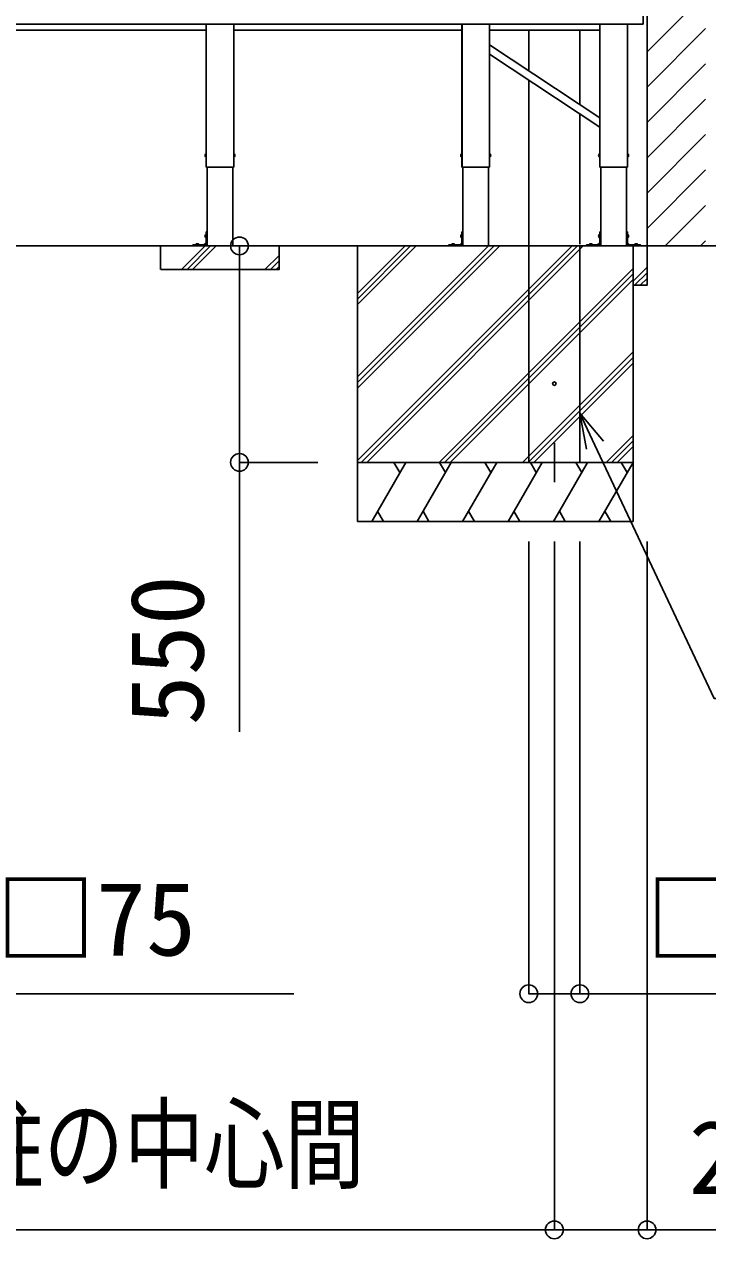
# Model space of a CAD drawing. Units: millimetres, scale not verified. Extents: x -13125 to 13125, y -19500 to 19405.
# Drawn here: x 1571 to 3307, y -1573 to 1513 of the extents above; entities that cross this region are included whole.
import ezdxf
from ezdxf.enums import TextEntityAlignment as Align

# ---------------------------------------------------------------- set-up
doc = ezdxf.new("R2010")
doc.units = ezdxf.units.MM
doc.header["$LTSCALE"] = 100
for name, color, linetype in [('0-3_YKK_12', 2, 'Continuous'), ('0-4_YKK_A1', 4, 'Continuous'), ('0-5_YKK_D', 6, 'Continuous')]:
    doc.layers.add(name, color=color, linetype=linetype)
doc.styles.add('ＭＳ ゴシック', font='')
doc.styles.get('ＭＳ ゴシック').set_extended_font_data('MS Gothic')

msp = doc.modelspace()

# ---------------------------------------------------------------- linework, layer by layer
at = {"layer": '0-3_YKK_12'}
msp.add_line((2917.6, 449.9), (2917.6, 349.9), dxfattribs=at)
at = {"layer": '0-4_YKK_A1'}
for p, q in [((3153.1, 4765.4), (3153.1, 949.8)), ((3153.1, 1442.8), (3302.1, 1591.8)), ((463.6, 1512.9), (3143.1, 1512.9)), ((2753.1, 1512.9), (2753.1, 1475.5)), ((3103.1, 1512.9), (3103.1, 1149.9)), ((3103.1, 1512.9), (3103.1, 1149.9)), ((2033, 1497.9), (1253.1, 1497.9)), ((2683, 1497.9), (2103.1, 1497.9)), ((3033, 1497.9), (2753.1, 1497.9)), ((2852.6, 1497.9), (2852.6, 1394.8)), ((2982.6, 1497.9), (2982.6, 1308.6)), ((3153.1, 1353), (3302.1, 1502)), ((2753.1, 1460.7), (3033, 1275.2)), ((2753.1, 1453.8), (2753.1, 1149.9)), ((2753.1, 1436.7), (3033, 1251.2)), ((3153.1, 1263.2), (3302.1, 1412.2)), ((2852.6, 1370.8), (2852.6, 949.9)), ((3153.1, 1173.4), (3302.1, 1322.4)), ((2982.6, 1284.6), (2982.6, 954.6)), ((3153.1, 1083.6), (3302.1, 1232.6)), ((2032.6, 1183.9), (2031.8, 1183.8)), ((2032.6, 1175.9), (2031.8, 1176.1)), ((2032.6, 1183.9), (2032.6, 1175.9)), ((2032.6, 1183.9), (2033.1, 1183.9)), ((2032.6, 1175.9), (2033.1, 1176)), ((2033.1, 1183.9), (2033.1, 1176)), ((2103.1, 1176), (2103.1, 1183.9)), ((2103.6, 1183.9), (2103.1, 1183.9)), ((2103.6, 1175.9), (2103.1, 1176)), ((2103.6, 1183.9), (2104.4, 1183.8)), ((2103.6, 1175.9), (2103.6, 1183.9)), ((2103.6, 1175.9), (2104.4, 1176.1)), ((2682.6, 1183.9), (2681.8, 1183.8)), ((2682.6, 1175.9), (2681.8, 1176.1)), ((2682.6, 1183.9), (2682.6, 1175.9)), ((2682.6, 1183.9), (2683.1, 1183.9)), ((2682.6, 1175.9), (2683.1, 1176)), ((2683.1, 1183.9), (2683.1, 1176)), ((2753.1, 1176), (2753.1, 1183.9)), ((2753.6, 1183.9), (2753.1, 1183.9)), ((2753.6, 1175.9), (2753.1, 1176)), ((2753.6, 1183.9), (2754.4, 1183.8)), ((2753.6, 1175.9), (2753.6, 1183.9)), ((2753.6, 1175.9), (2754.4, 1176.1)), ((3032.6, 1183.9), (3031.8, 1183.8)), ((3032.6, 1175.9), (3031.8, 1176.1)), ((3032.6, 1183.9), (3032.6, 1175.9)), ((3032.6, 1183.9), (3033.1, 1183.9)), ((3032.6, 1175.9), (3033.1, 1176)), ((3033.1, 1184.1), (3033.1, 1149.9)), ((3033.1, 1183.9), (3033.1, 1176)), ((3103.1, 1176), (3103.1, 1183.9)), ((3103.6, 1183.9), (3103.1, 1183.9)), ((3103.6, 1175.9), (3103.1, 1176)), ((3103.6, 1183.9), (3104.4, 1183.8)), ((3103.6, 1175.9), (3103.6, 1183.9)), ((3103.6, 1175.9), (3104.4, 1176.1)), ((2033, 1149.9), (2103.1, 1149.9)), ((2035.4, 1149.9), (2035.4, 949.9)), ((2100.7, 1149.9), (2100.7, 949.9)), ((2683, 1149.9), (2753.1, 1149.9)), ((2685.4, 1149.9), (2685.4, 949.9)), ((2750.7, 1149.9), (2750.7, 949.9)), ((3033, 1149.9), (3103.1, 1149.9)), ((3035.4, 1149.9), (3035.4, 949.9)), ((3100.7, 1149.9), (3100.7, 949.9)), ((3153.1, 993.8), (3302.1, 1142.8)), ((3199, 949.9), (3302.1, 1053)), ((2032.9, 958.1), (2027.3, 952.4)), ((2032.4, 978.9), (2031.6, 978.8)), ((2032.4, 970.9), (2031.6, 971.1)), ((2032.4, 978.9), (2032.4, 970.9)), ((2032.4, 978.9), (2032.9, 978.9)), ((2032.4, 970.9), (2032.9, 971)), ((2032.9, 985.9), (2035.4, 985.9)), ((2032.9, 981.5), (2032.9, 985.9)), ((2032.9, 980.1), (2032.9, 981.5)), ((2032.9, 952.9), (2032.9, 980.1)), ((2032.9, 978.9), (2032.9, 971)), ((2035.4, 985.9), (2035.4, 981.5)), ((2035.4, 981.5), (2035.4, 980.1)), ((2035.4, 952.9), (2035.4, 980.1)), ((2682.9, 958.1), (2677.3, 952.4)), ((2682.4, 978.9), (2681.6, 978.8)), ((2682.4, 970.9), (2681.6, 971.1)), ((2682.4, 978.9), (2682.4, 970.9)), ((2682.4, 978.9), (2682.9, 978.9)), ((2682.4, 970.9), (2682.9, 971)), ((2682.9, 985.9), (2685.4, 985.9)), ((2682.9, 981.5), (2682.9, 985.9)), ((2682.9, 980.1), (2682.9, 981.5)), ((2682.9, 952.9), (2682.9, 980.1)), ((2682.9, 978.9), (2682.9, 971)), ((2685.4, 985.9), (2685.4, 981.5)), ((2685.4, 981.5), (2685.4, 980.1)), ((2685.4, 952.9), (2685.4, 980.1)), ((3032.9, 958.1), (3027.3, 952.4)), ((3032.4, 978.9), (3031.6, 978.8)), ((3032.4, 970.9), (3031.6, 971.1)), ((3032.4, 978.9), (3032.4, 970.9)), ((3032.4, 978.9), (3032.9, 978.9)), ((3032.4, 970.9), (3032.9, 971)), ((3032.9, 985.9), (3035.4, 985.9)), ((3032.9, 981.5), (3032.9, 985.9)), ((3032.9, 980.1), (3032.9, 981.5)), ((3032.9, 952.9), (3032.9, 980.1)), ((3032.9, 978.9), (3032.9, 971)), ((3035.4, 985.9), (3035.4, 981.5)), ((3035.4, 981.5), (3035.4, 980.1)), ((3035.4, 952.9), (3035.4, 980.1)), ((3103.2, 985.9), (3100.7, 985.9)), ((3100.7, 985.9), (3100.7, 981.5)), ((3100.7, 981.5), (3100.7, 980.1)), ((3100.7, 952.9), (3100.7, 980.1)), ((3103.2, 981.5), (3103.2, 985.9)), ((3103.2, 980.1), (3103.2, 981.5)), ((3103.2, 952.9), (3103.2, 980.1)), ((3103.2, 971), (3103.2, 978.9)), ((3103.7, 978.9), (3103.2, 978.9)), ((3103.7, 970.9), (3103.2, 971)), ((3103.2, 958.1), (3108.8, 952.4)), ((3103.7, 978.9), (3104.5, 978.8)), ((3103.7, 970.9), (3103.7, 978.9)), ((3103.7, 970.9), (3104.5, 971.1)), ((3288.8, 949.9), (3302.1, 963.2)), ((3353.1, 949.9), (-420.8, 949.9)), ((1917.3, 949.9), (1917.3, 889.9)), ((1970.1, 889.9), (2030.1, 949.9)), ((1984.3, 889.9), (2044.3, 949.9)), ((1998.4, 889.9), (2058.4, 949.9)), ((2003.8, 949.9), (1999.4, 949.9)), ((2003.8, 952.4), (2005.2, 952.4)), ((2005.2, 949.9), (2003.8, 949.9)), ((2005.2, 952.4), (2016.5, 952.4)), ((2005.2, 949.9), (2016.5, 949.9)), ((2006.4, 953.4), (2006.4, 952.9)), ((2006.4, 952.9), (2014.4, 952.9)), ((2006.9, 952.4), (2013.9, 952.4)), ((2014.4, 953.4), (2014.4, 952.9)), ((2016.5, 949.9), (2016.5, 952.4)), ((2018.3, 952.4), (2016.5, 952.4)), ((2016.5, 949.9), (2018.3, 949.9)), ((2018.3, 949.9), (2032.4, 949.9)), ((2035.4, 949.9), (2100.7, 949.9)), ((2182.3, 889.9), (2218.1, 925.7)), ((2417.6, 399.9), (2417.6, 949.9)), ((2417.6, 949.9), (2417.6, 889.9)), ((2417.6, 949.9), (2417.6, 889.9)), ((2417.6, 829.2), (2538.4, 949.9)), ((2417.6, 617), (2750.5, 949.9)), ((2417.6, 404.9), (2962.6, 949.9)), ((2417.6, 815), (2552.5, 949.9)), ((2417.6, 602.9), (2764.6, 949.9)), ((2417.6, 800.9), (2566.6, 949.9)), ((2417.6, 588.7), (2778.8, 949.9)), ((2426.8, 399.9), (2976.8, 949.9)), ((2440.9, 399.9), (2990.9, 949.9)), ((2653.8, 949.9), (2649.4, 949.9)), ((2653.8, 952.4), (2655.2, 952.4)), ((2655.2, 949.9), (2653.8, 949.9)), ((2655.2, 952.4), (2666.5, 952.4)), ((2655.2, 949.9), (2666.5, 949.9)), ((2656.4, 953.4), (2656.4, 952.9)), ((2656.4, 952.9), (2664.4, 952.9)), ((2656.9, 952.4), (2663.9, 952.4)), ((2664.4, 953.4), (2664.4, 952.9)), ((2666.5, 949.9), (2666.5, 952.4)), ((2668.3, 952.4), (2666.5, 952.4)), ((2666.5, 949.9), (2668.3, 949.9)), ((2668.3, 949.9), (2682.4, 949.9)), ((2685.4, 949.9), (2750.7, 949.9)), ((2852.6, 949.9), (2852.6, 399.9)), ((2982.6, 949.9), (2982.6, 399.9)), ((3003.8, 949.9), (2999.4, 949.9)), ((3003.8, 952.4), (3005.2, 952.4)), ((3005.2, 949.9), (3003.8, 949.9)), ((3005.2, 952.4), (3016.5, 952.4)), ((3005.2, 949.9), (3016.5, 949.9)), ((3006.4, 953.4), (3006.4, 952.9)), ((3006.4, 952.9), (3014.4, 952.9)), ((3006.9, 952.4), (3013.9, 952.4)), ((3014.4, 953.4), (3014.4, 952.9)), ((3016.5, 949.9), (3016.5, 952.4)), ((3018.3, 952.4), (3016.5, 952.4)), ((3016.5, 949.9), (3018.3, 949.9)), ((3018.3, 949.9), (3032.4, 949.9)), ((3035.4, 949.9), (3100.7, 949.9)), ((3117.8, 949.9), (3103.7, 949.9)), ((3117.6, 399.9), (3117.6, 949.9)), ((3117.6, 949.9), (3117.6, 849.9)), ((3117.8, 952.4), (3119.6, 952.4)), ((3119.6, 949.9), (3117.8, 949.9)), ((3119.6, 949.9), (3119.6, 952.4)), ((3130.9, 952.4), (3119.6, 952.4)), ((3130.9, 949.9), (3119.6, 949.9)), ((3121.7, 953.4), (3121.7, 952.9)), ((3121.7, 952.9), (3129.7, 952.9)), ((3122.2, 952.4), (3129.2, 952.4)), ((3129.7, 953.4), (3129.7, 952.9)), ((3132.3, 952.4), (3130.9, 952.4)), ((3130.9, 949.9), (3132.3, 949.9)), ((3132.3, 949.9), (3136.7, 949.9)), ((2196.4, 889.9), (2218.1, 911.6)), ((2210.5, 889.9), (2218.1, 897.5)), ((3117.6, 860.2), (3153.1, 895.7)), ((2624.8, 399.9), (3117.6, 892.8)), ((2638.9, 399.9), (3117.6, 878.6)), ((2653, 399.9), (3117.6, 864.5)), ((3121.4, 849.9), (3153.1, 881.6)), ((3135.5, 849.9), (3153.1, 867.5)), ((2836.9, 399.9), (3117.6, 680.6)), ((2851, 399.9), (3117.6, 666.5)), ((2865.2, 399.9), (3117.6, 652.3)), ((3049, 399.9), (3117.6, 468.5)), ((3063.2, 399.9), (3117.6, 454.4)), ((3077.3, 399.9), (3117.6, 440.2)), ((2417.6, 399.9), (3117.6, 399.9)), ((2417.6, 399.9), (3117.6, 399.9)), ((2417.6, 249.9), (2417.6, 399.9)), ((2453.6, 249.9), (2540.2, 399.9)), ((2525.2, 374), (2510.2, 399.9)), ((2569.1, 249.9), (2655.7, 399.9)), ((2640.7, 374), (2625.7, 399.9)), ((2684.6, 249.9), (2771.2, 399.9)), ((2756.2, 374), (2741.2, 399.9)), ((2800.1, 249.9), (2886.7, 399.9)), ((2852.6, 399.9), (2982.6, 399.9)), ((2871.7, 374), (2856.7, 399.9)), ((2915.5, 249.9), (3002.1, 399.9)), ((2987.1, 374), (2972.1, 399.9)), ((3031, 249.9), (3117.6, 399.9)), ((3102.6, 374), (3087.6, 399.9)), ((3117.6, 249.9), (3117.6, 399.9)), ((2417.6, 249.9), (3117.6, 249.9)), ((2468.6, 275.9), (2483.6, 249.9)), ((2584.1, 275.9), (2599.1, 249.9)), ((2699.6, 275.9), (2714.6, 249.9)), ((2815.1, 275.9), (2830, 249.9)), ((2930.5, 275.9), (2945.5, 249.9)), ((3046, 275.9), (3061, 249.9))]:
    msp.add_line(p, q, dxfattribs=at)
for points in [[(463.6, 1654.9), (3143.1, 1654.9), (3143.1, 1512.9)], [(2033, 1512.9), (2033, 1475.5), (2033, 1453.8), (2033, 1149.9)], [(2033.1, 1512.9), (2033.1, 1475.5), (2033.1, 1453.8), (2033.1, 1149.9)], [(2103.1, 1512.9), (2103.1, 1475.5), (2103.1, 1453.8), (2103.1, 1149.9)], [(2103.1, 1512.9), (2103.1, 1475.5), (2103.1, 1453.8), (2103.1, 1149.9)], [(2683, 1512.9), (2683, 1475.5), (2683, 1453.8), (2683, 1149.9)], [(2683.1, 1512.9), (2683.1, 1475.5), (2683.1, 1453.8), (2683.1, 1149.9)], [(2753.1, 1512.9), (2753.1, 1475.5), (2753.1, 1453.8), (2753.1, 1149.9)], [(3033, 1512.9), (3033, 1205.8), (3033, 1184.1), (3033, 1149.9)], [(3033.1, 1512.9), (3033.1, 1205.8), (3033.1, 1184.1), (3033.1, 1149.9)], [(2218.1, 949.9), (2218.1, 889.9), (1918.1, 889.9)], [(1999.4, 949.9), (1999.4, 952.4), (2003.8, 952.4)], [(2018.3, 949.9), (2018.3, 952.4), (2032.4, 952.4)], [(2649.4, 949.9), (2649.4, 952.4), (2653.8, 952.4)], [(2668.3, 949.9), (2668.3, 952.4), (2682.4, 952.4)], [(2999.4, 949.9), (2999.4, 952.4), (3003.8, 952.4)], [(3018.3, 949.9), (3018.3, 952.4), (3032.4, 952.4)], [(3117.8, 949.9), (3117.8, 952.4), (3103.7, 952.4)], [(3153.1, 949.9), (3153.1, 849.9), (3117.6, 849.9)], [(3136.7, 949.9), (3136.7, 952.4), (3132.3, 952.4)]]:
    msp.add_lwpolyline(points, dxfattribs=at)
msp.add_circle((2917.6, 599.9), 4.5, dxfattribs=at)
for centre, radius, start, end in [((2036.7, 1179.9), 6.5, 147.9441, 212.0559), ((2031.9, 1182.9), 0.9, 100, 147.9441), ((2031.9, 1177), 0.9, 212.0559, 260), ((2104.2, 1182.9), 0.9, 32.0559, 80), ((2104.2, 1177), 0.9, 280, 327.9441), ((2099.5, 1179.9), 6.5, 327.9441, 32.0559), ((2686.7, 1179.9), 6.5, 147.9441, 212.0559), ((2681.9, 1182.9), 0.9, 100, 147.9441), ((2681.9, 1177), 0.9, 212.0559, 260), ((2754.2, 1182.9), 0.9, 32.0559, 80), ((2754.2, 1177), 0.9, 280, 327.9441), ((2749.5, 1179.9), 6.5, 327.9441, 32.0559), ((3036.7, 1179.9), 6.5, 147.9441, 212.0559), ((3031.9, 1182.9), 0.9, 100, 147.9441), ((3031.9, 1177), 0.9, 212.0559, 260), ((3104.2, 1182.9), 0.9, 32.0559, 80), ((3104.2, 1177), 0.9, 280, 327.9441), ((3099.5, 1179.9), 6.5, 327.9441, 32.0559), ((2036.5, 974.9), 6.5, 147.9441, 212.0559), ((2031.8, 977.9), 0.9, 100, 147.9441), ((2031.8, 972), 0.9, 212.0559, 260), ((2686.5, 974.9), 6.5, 147.9441, 212.0559), ((2681.8, 977.9), 0.9, 100, 147.9441), ((2681.8, 972), 0.9, 212.0559, 260), ((3036.5, 974.9), 6.5, 147.9441, 212.0559), ((3031.8, 977.9), 0.9, 100, 147.9441), ((3031.8, 972), 0.9, 212.0559, 260), ((3104.4, 977.9), 0.9, 32.0559, 80), ((3104.4, 972), 0.9, 280, 327.9441), ((3099.6, 974.9), 6.5, 327.9441, 32.0559), ((2007.4, 953.4), 1, 126.0319, 180), ((2006.9, 952.9), 0.5, 180, 270), ((2010.4, 949.2), 6.1, 53.9681, 126.0319), ((2013.9, 952.9), 0.5, 270, 0), ((2013.4, 953.4), 1, 0, 53.9681), ((2032.4, 952.9), 0.5, 270, 0), ((2032.4, 952.9), 3, 270, 0), ((2657.4, 953.4), 1, 126.0319, 180), ((2656.9, 952.9), 0.5, 180, 270), ((2660.4, 949.2), 6.1, 53.9681, 126.0319), ((2663.9, 952.9), 0.5, 270, 0), ((2663.4, 953.4), 1, 0, 53.9681), ((2682.4, 952.9), 0.5, 270, 0), ((2682.4, 952.9), 3, 270, 0), ((3007.4, 953.4), 1, 126.0319, 180), ((3006.9, 952.9), 0.5, 180, 270), ((3010.4, 949.2), 6.1, 53.9681, 126.0319), ((3013.9, 952.9), 0.5, 270, 0), ((3013.4, 953.4), 1, 0, 53.9681), ((3032.4, 952.9), 0.5, 270, 0), ((3032.4, 952.9), 3, 270, 0), ((3103.7, 952.9), 3, 180, 270), ((3103.7, 952.9), 0.5, 180, 270), ((3122.7, 953.4), 1, 126.0319, 180), ((3122.2, 952.9), 0.5, 180, 270), ((3125.7, 949.2), 6.1, 53.9681, 126.0319), ((3129.2, 952.9), 0.5, 270, 0), ((3128.7, 953.4), 1, 0, 53.9681)]:
    msp.add_arc(centre, radius, start, end, dxfattribs=at)
at = {"layer": '0-5_YKK_D'}
for p, q in [((2316.6, 949.9), (2116.6, 949.9)), ((2316.6, 399.9), (2116.6, 399.9)), ((2852.6, 198.9), (2852.6, -951.1)), ((2917.6, 198.9), (2917.6, -1551.1)), ((2917.6, 198.9), (2917.6, -1551.1)), ((2982.6, 198.9), (2982.6, -951.1)), ((3153.1, 198.9), (3153.1, -1551.1)), ((1383.1, -1550.1), (2917.6, -1550.1))]:
    msp.add_line(p, q, dxfattribs=at)
for points in [[(2117.6, 949.9), (2117.6, 399.9), (2117.6, -284.5)], [(3042.7, 453.8), (2982.6, 524.9), (2999.1, 433.2)], [(2982.6, 524.9), (3020.9, 443.5), (3323.9, -200.1), (5153, -200.1)], [(1345.6, -950.1), (1420.6, -950.1), (2255.7, -950.1)], [(2852.6, -950.1), (2982.6, -950.1), (4099, -950.1)], [(2917.6, -1550.1), (3153.1, -1550.1), (4092.6, -1550.1)]]:
    msp.add_lwpolyline(points, dxfattribs=at)
for centre in [(2117.6, 949.9), (2117.6, 399.9), (2852.6, -950.1), (2982.6, -950.1), (2917.6, -1550.1), (2917.6, -1550.1), (3153.1, -1550.1)]:
    msp.add_circle(centre, 22.5, dxfattribs=at)

# ---------------------------------------------------------------- texts
at = {"layer": '0-5_YKK_D', "style": 'ＭＳ ゴシック'}
msp.add_text('550', height=187, rotation=90, dxfattribs=at).set_placement((2082.6, -268.4), align=Align.BOTTOM_LEFT)
for s, p in [('□75', (1497.8, -909.3)), ('□130', (3149.8, -909.3)), ('235.5', (3259.2, -1515.1))]:
    msp.add_text(s, height=187, dxfattribs=at).set_placement(p, align=Align.BOTTOM_LEFT)
at = {"layer": '0-5_YKK_D', "style": 'ＭＳ ゴシック', "width": 0.8}
msp.add_text('柱の中心間', height=187, dxfattribs=at).set_placement((1416, -1481.7), align=Align.BOTTOM_LEFT)

doc.saveas('drawing.dxf')
